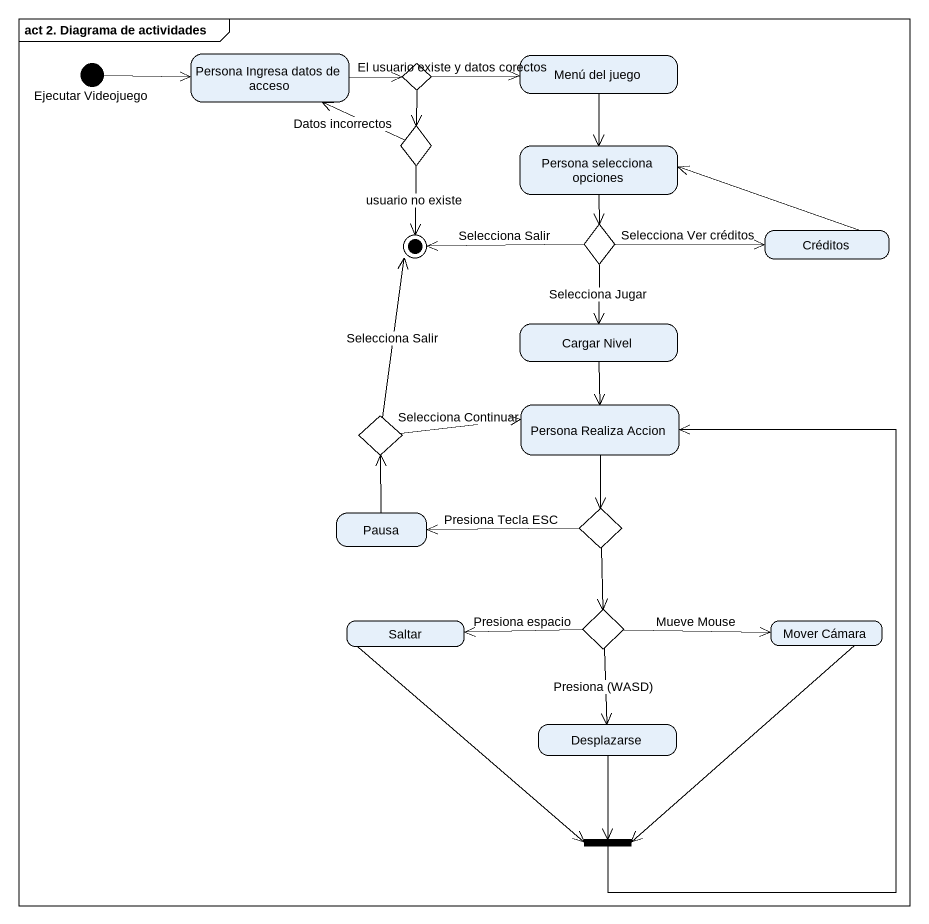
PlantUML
@startuml
mainframe act 2. Diagrama de actividades
hide empty description
state "Ejecutar Videojuego" as Ejecutar_Videojuego <<start>>
state "Persona Ingresa datos de acceso" as Persona_Ingresa_datos_de
state choice1 <<choice>>
state "Menú del juego" as Menú_del_juego
state choice2 <<choice>>
state "Persona selecciona opciones" as Persona_selecciona_opciones
state choice3 <<choice>>
state Créditos
state "Cargar Nivel" as Cargar_Nivel
state choice4 <<choice>>
state "Persona Realiza Accion" as Persona_Realiza_Accion
state Pausa
state choice5 <<choice>>
state Saltar
state choice6 <<choice>>
state "Mover Cámara" as Mover_Cámara
state Desplazarse
state fork1 <<join>>
Ejecutar_Videojuego -right-> Persona_Ingresa_datos_de
Persona_Ingresa_datos_de -right-> choice1
choice1 -right-> Menú_del_juego : El usuario existe y datos corectos
choice1 --> choice2
Menú_del_juego --> Persona_selecciona_opciones
choice2 -left-> Persona_Ingresa_datos_de : Datos incorrectos
Persona_selecciona_opciones --> choice3
choice3 -right-> Créditos : Selecciona Ver créditos
choice3 --> Cargar_Nivel : Selecciona Jugar
Créditos -left-> Persona_selecciona_opciones
Cargar_Nivel --> Persona_Realiza_Accion
choice4 -right-> Persona_Realiza_Accion : Selecciona Continuar
Persona_Realiza_Accion --> choice5
Pausa -up-> choice4
choice5 -left-> Pausa : Presiona Tecla ESC
choice5 --> choice6
Saltar --> fork1
choice6 -left-> Saltar : Presiona espacio
choice6 -right-> Mover_Cámara : Mueve Mouse
choice6 --> Desplazarse : Presiona (WASD)
Mover_Cámara --> fork1
Desplazarse --> fork1
fork1 -up-> Persona_Realiza_Accion
choice2 --> [*] : usuario no existe
choice3 -left-> [*] : Selecciona Salir
choice4 -up-> [*] : Selecciona Salir
@enduml
